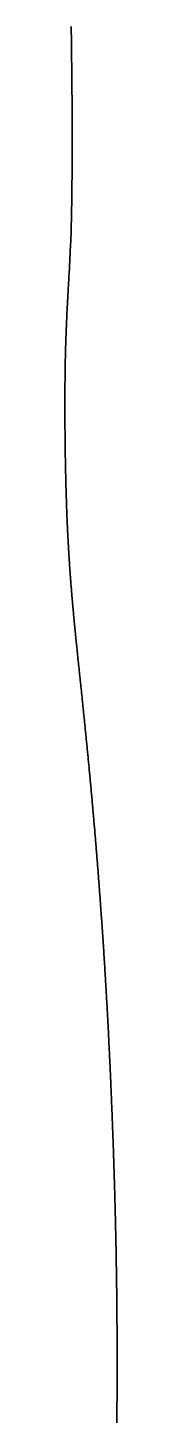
# Model space of a CAD drawing. Header units: inches. Extents: x 130170 to 284068, y 377793 to 804530.
# Drawn here: x 260670.5 to 260672.4, y 746661.5 to 746714.1 of the extents above; entities that cross this region are included whole.
import ezdxf

# ---------------------------------------------------------------- set-up
doc = ezdxf.new("R2010")
doc.units = ezdxf.units.IN
doc.header["$MEASUREMENT"] = 0
doc.layers.add('muni_il', color=7, linetype='Continuous')

msp = doc.modelspace()

# ---------------------------------------------------------------- linework, layer by layer
at = {"layer": 'muni_il'}
for points in [[(260672.426, 746661.494), (260672.427, 746661.579), (260672.428, 746661.664), (260672.428, 746661.749), (260672.429, 746661.834), (260672.43, 746661.919), (260672.43, 746662.003), (260672.431, 746662.087), (260672.432, 746662.17), (260672.432, 746662.254), (260672.433, 746662.337), (260672.433, 746662.42), (260672.434, 746662.503), (260672.434, 746662.585), (260672.434, 746662.668), (260672.435, 746662.75), (260672.435, 746662.831), (260672.435, 746662.913), (260672.436, 746662.994), (260672.436, 746663.075), (260672.436, 746663.156), (260672.436, 746663.236), (260672.436, 746663.316), (260672.436, 746663.396), (260672.437, 746663.476), (260672.437, 746663.556), (260672.437, 746663.635), (260672.437, 746663.714), (260672.437, 746663.792), (260672.437, 746663.871), (260672.437, 746663.949), (260672.437, 746664.027), (260672.436, 746664.104), (260672.436, 746664.182), (260672.436, 746664.259), (260672.436, 746664.336), (260672.436, 746664.413), (260672.436, 746664.489), (260672.435, 746664.565), (260672.435, 746664.641), (260672.435, 746664.717), (260672.435, 746664.792), (260672.434, 746664.867), (260672.434, 746664.942), (260672.433, 746665.017), (260672.433, 746665.091), (260672.433, 746665.165), (260672.432, 746665.239), (260672.432, 746665.313), (260672.431, 746665.386), (260672.431, 746665.459), (260672.43, 746665.532), (260672.429, 746665.605), (260672.429, 746665.677), (260672.428, 746665.749), (260672.428, 746665.821), (260672.427, 746665.893), (260672.426, 746665.964), (260672.425, 746666.035), (260672.425, 746666.106), (260672.424, 746666.177), (260672.423, 746666.248), (260672.422, 746666.318), (260672.422, 746666.388), (260672.421, 746666.458), (260672.42, 746666.527), (260672.419, 746666.596), (260672.418, 746666.666), (260672.417, 746666.734), (260672.416, 746666.803), (260672.415, 746666.871), (260672.415, 746666.94), (260672.413, 746667.008), (260672.412, 746667.075), (260672.412, 746667.143), (260672.411, 746667.21), (260672.41, 746667.277), (260672.408, 746667.344), (260672.407, 746667.411), (260672.406, 746667.477), (260672.405, 746667.543), (260672.404, 746667.609), (260672.403, 746667.675), (260672.402, 746667.741), (260672.401, 746667.806), (260672.399, 746667.871), (260672.398, 746667.936), (260672.397, 746668.001), (260672.396, 746668.066), (260672.395, 746668.13), (260672.393, 746668.194), (260672.392, 746668.258), (260672.391, 746668.322), (260672.389, 746668.386), (260672.388, 746668.449), (260672.387, 746668.512), (260672.386, 746668.576), (260672.384, 746668.638), (260672.383, 746668.701), (260672.381, 746668.764), (260672.38, 746668.826), (260672.379, 746668.888), (260672.377, 746668.951), (260672.376, 746669.012), (260672.374, 746669.074), (260672.373, 746669.136), (260672.371, 746669.197), (260672.37, 746669.258), (260672.369, 746669.319), (260672.367, 746669.38), (260672.366, 746669.441), (260672.364, 746669.502), (260672.362, 746669.562), (260672.361, 746669.623), (260672.359, 746669.683), (260672.358, 746669.743), (260672.356, 746669.803), (260672.355, 746669.863), (260672.353, 746669.922), (260672.351, 746669.982), (260672.35, 746670.041), (260672.348, 746670.1), (260672.347, 746670.16), (260672.345, 746670.219), (260672.343, 746670.277), (260672.342, 746670.336), (260672.34, 746670.395), (260672.338, 746670.454), (260672.336, 746670.512), (260672.335, 746670.57), (260672.333, 746670.628), (260672.331, 746670.687), (260672.329, 746670.745), (260672.328, 746670.803), (260672.326, 746670.86), (260672.324, 746670.918), (260672.323, 746670.976), (260672.321, 746671.033), (260672.319, 746671.091), (260672.317, 746671.148), (260672.315, 746671.205), (260672.313, 746671.263), (260672.312, 746671.32), (260672.31, 746671.377), (260672.308, 746671.434), (260672.306, 746671.491), (260672.304, 746671.547), (260672.302, 746671.604), (260672.3, 746671.661), (260672.298, 746671.718), (260672.297, 746671.774), (260672.295, 746671.831), (260672.293, 746671.887), (260672.291, 746671.944), (260672.289, 746672), (260672.287, 746672.056), (260672.285, 746672.113), (260672.283, 746672.169), (260672.281, 746672.225), (260672.279, 746672.281), (260672.277, 746672.337), (260672.275, 746672.393), (260672.273, 746672.449), (260672.271, 746672.505), (260672.269, 746672.561), (260672.267, 746672.617), (260672.265, 746672.673), (260672.263, 746672.729), (260672.261, 746672.784), (260672.258, 746672.84), (260672.256, 746672.896), (260672.254, 746672.952), (260672.252, 746673.008), (260672.25, 746673.064), (260672.248, 746673.119), (260672.246, 746673.175), (260672.243, 746673.231), (260672.241, 746673.286), (260672.239, 746673.342), (260672.237, 746673.398), (260672.235, 746673.454), (260672.232, 746673.509), (260672.23, 746673.565), (260672.228, 746673.621), (260672.226, 746673.677), (260672.223, 746673.732), (260672.221, 746673.788), (260672.219, 746673.844), (260672.216, 746673.9), (260672.214, 746673.955), (260672.212, 746674.011), (260672.209, 746674.067), (260672.207, 746674.123), (260672.205, 746674.179), (260672.202, 746674.235), (260672.2, 746674.291), (260672.197, 746674.347), (260672.195, 746674.403), (260672.192, 746674.459), (260672.19, 746674.515), (260672.188, 746674.571), (260672.185, 746674.627), (260672.183, 746674.683), (260672.18, 746674.739), (260672.178, 746674.795), (260672.175, 746674.852), (260672.173, 746674.908), (260672.17, 746674.965), (260672.167, 746675.021), (260672.165, 746675.077), (260672.162, 746675.134), (260672.16, 746675.191), (260672.157, 746675.247), (260672.154, 746675.304), (260672.152, 746675.361), (260672.149, 746675.417), (260672.146, 746675.474), (260672.143, 746675.531), (260672.141, 746675.588), (260672.138, 746675.645), (260672.135, 746675.702), (260672.132, 746675.759), (260672.13, 746675.816), (260672.127, 746675.874), (260672.124, 746675.931), (260672.121, 746675.988), (260672.118, 746676.046), (260672.115, 746676.103), (260672.112, 746676.161), (260672.11, 746676.218), (260672.107, 746676.276), (260672.104, 746676.334), (260672.101, 746676.391), (260672.098, 746676.449), (260672.095, 746676.507), (260672.092, 746676.565), (260672.089, 746676.624), (260672.085, 746676.682), (260672.082, 746676.74), (260672.079, 746676.798), (260672.076, 746676.857), (260672.073, 746676.915), (260672.07, 746676.974), (260672.067, 746677.032), (260672.064, 746677.091), (260672.06, 746677.15), (260672.057, 746677.209), (260672.054, 746677.268), (260672.051, 746677.327), (260672.047, 746677.386), (260672.044, 746677.445), (260672.041, 746677.504), (260672.037, 746677.563), (260672.034, 746677.623), (260672.031, 746677.682), (260672.027, 746677.742), (260672.024, 746677.801), (260672.02, 746677.861), (260672.017, 746677.921), (260672.013, 746677.98), (260672.01, 746678.04), (260672.006, 746678.1), (260672.003, 746678.16), (260671.999, 746678.22), (260671.996, 746678.281), (260671.992, 746678.341), (260671.988, 746678.401), (260671.985, 746678.462), (260671.981, 746678.522), (260671.977, 746678.583), (260671.974, 746678.643), (260671.97, 746678.704), (260671.966, 746678.764), (260671.962, 746678.825), (260671.959, 746678.886), (260671.955, 746678.947), (260671.951, 746679.008), (260671.947, 746679.069), (260671.943, 746679.13), (260671.939, 746679.191), (260671.935, 746679.253), (260671.932, 746679.314), (260671.928, 746679.375), (260671.924, 746679.437), (260671.92, 746679.498), (260671.916, 746679.56), (260671.912, 746679.621), (260671.907, 746679.683), (260671.903, 746679.745), (260671.899, 746679.806), (260671.895, 746679.868), (260671.891, 746679.93), (260671.887, 746679.992), (260671.883, 746680.054), (260671.878, 746680.116), (260671.874, 746680.178), (260671.87, 746680.24), (260671.866, 746680.302), (260671.861, 746680.364), (260671.857, 746680.426), (260671.853, 746680.488), (260671.849, 746680.551), (260671.844, 746680.613), (260671.84, 746680.675), (260671.835, 746680.737), (260671.831, 746680.8), (260671.826, 746680.862), (260671.822, 746680.924), (260671.818, 746680.987), (260671.813, 746681.049), (260671.809, 746681.112), (260671.804, 746681.174), (260671.799, 746681.237), (260671.795, 746681.299), (260671.79, 746681.362), (260671.786, 746681.424), (260671.781, 746681.487), (260671.776, 746681.549), (260671.772, 746681.612), (260671.767, 746681.674), (260671.762, 746681.737), (260671.758, 746681.799), (260671.753, 746681.862), (260671.748, 746681.924), (260671.743, 746681.987), (260671.739, 746682.049), (260671.734, 746682.111), (260671.729, 746682.174), (260671.724, 746682.236), (260671.719, 746682.299), (260671.714, 746682.361), (260671.71, 746682.423), (260671.705, 746682.486), (260671.7, 746682.548), (260671.695, 746682.61), (260671.69, 746682.672), (260671.685, 746682.734), (260671.68, 746682.797), (260671.675, 746682.859), (260671.67, 746682.921), (260671.665, 746682.983), (260671.66, 746683.045), (260671.655, 746683.107), (260671.65, 746683.169), (260671.645, 746683.23), (260671.64, 746683.292), (260671.635, 746683.354), (260671.63, 746683.415), (260671.625, 746683.477), (260671.619, 746683.538), (260671.614, 746683.6), (260671.609, 746683.661), (260671.604, 746683.723), (260671.599, 746683.784), (260671.594, 746683.845), (260671.588, 746683.906), (260671.583, 746683.967), (260671.578, 746684.028), (260671.573, 746684.089), (260671.568, 746684.15), (260671.563, 746684.21), (260671.557, 746684.271), (260671.552, 746684.331), (260671.547, 746684.392), (260671.542, 746684.452), (260671.536, 746684.512), (260671.531, 746684.572), (260671.526, 746684.632), (260671.52, 746684.692), (260671.515, 746684.752), (260671.51, 746684.812), (260671.504, 746684.871), (260671.499, 746684.931), (260671.494, 746684.99), (260671.489, 746685.049), (260671.483, 746685.109), (260671.478, 746685.168), (260671.473, 746685.227), (260671.467, 746685.285), (260671.462, 746685.344), (260671.457, 746685.402), (260671.451, 746685.461), (260671.446, 746685.519), (260671.44, 746685.577), (260671.435, 746685.635), (260671.43, 746685.693), (260671.424, 746685.751), (260671.419, 746685.809), (260671.414, 746685.866), (260671.408, 746685.924), (260671.403, 746685.981), (260671.398, 746686.038), (260671.392, 746686.095), (260671.387, 746686.152), (260671.382, 746686.208), (260671.376, 746686.265), (260671.371, 746686.321), (260671.365, 746686.378), (260671.36, 746686.434), (260671.355, 746686.49), (260671.349, 746686.545), (260671.344, 746686.601), (260671.339, 746686.657), (260671.333, 746686.712), (260671.328, 746686.767), (260671.323, 746686.822), (260671.317, 746686.877), (260671.312, 746686.932), (260671.306, 746686.987), (260671.301, 746687.041), (260671.296, 746687.095), (260671.291, 746687.15), (260671.285, 746687.204), (260671.28, 746687.257), (260671.275, 746687.311), (260671.269, 746687.364), (260671.264, 746687.418), (260671.259, 746687.471), (260671.253, 746687.524), (260671.248, 746687.577), (260671.243, 746687.63), (260671.238, 746687.682), (260671.232, 746687.735), (260671.227, 746687.787), (260671.222, 746687.839), (260671.217, 746687.891), (260671.211, 746687.943), (260671.206, 746687.994), (260671.201, 746688.046), (260671.196, 746688.097), (260671.19, 746688.148), (260671.185, 746688.199), (260671.18, 746688.25), (260671.175, 746688.301), (260671.17, 746688.351), (260671.165, 746688.402), (260671.159, 746688.452), (260671.154, 746688.502), (260671.149, 746688.552), (260671.144, 746688.602), (260671.139, 746688.651), (260671.134, 746688.701), (260671.129, 746688.75), (260671.124, 746688.799), (260671.119, 746688.848), (260671.114, 746688.897), (260671.109, 746688.946), (260671.104, 746688.994), (260671.099, 746689.043), (260671.094, 746689.091), (260671.089, 746689.139), (260671.083, 746689.187), (260671.079, 746689.235), (260671.074, 746689.282), (260671.069, 746689.33), (260671.064, 746689.377), (260671.059, 746689.425), (260671.054, 746689.472), (260671.049, 746689.519), (260671.044, 746689.565), (260671.039, 746689.612), (260671.034, 746689.659), (260671.03, 746689.705), (260671.025, 746689.751), (260671.02, 746689.797), (260671.015, 746689.843), (260671.01, 746689.889), (260671.006, 746689.935), (260671.001, 746689.981), (260670.996, 746690.026), (260670.992, 746690.072), (260670.987, 746690.117), (260670.982, 746690.162), (260670.977, 746690.207), (260670.973, 746690.252), (260670.968, 746690.297), (260670.964, 746690.342), (260670.959, 746690.387), (260670.954, 746690.431), (260670.95, 746690.475), (260670.945, 746690.52), (260670.941, 746690.564), (260670.936, 746690.608), (260670.932, 746690.652), (260670.927, 746690.696), (260670.923, 746690.74), (260670.918, 746690.783), (260670.914, 746690.827), (260670.91, 746690.87), (260670.905, 746690.914), (260670.901, 746690.957), (260670.896, 746691), (260670.892, 746691.044), (260670.888, 746691.087), (260670.884, 746691.13), (260670.879, 746691.173), (260670.875, 746691.216), (260670.871, 746691.258), (260670.866, 746691.301), (260670.862, 746691.344), (260670.858, 746691.386), (260670.854, 746691.429), (260670.85, 746691.471), (260670.846, 746691.514), (260670.842, 746691.556), (260670.837, 746691.599), (260670.833, 746691.641), (260670.829, 746691.683), (260670.825, 746691.725), (260670.821, 746691.767), (260670.817, 746691.809), (260670.813, 746691.852), (260670.809, 746691.893), (260670.805, 746691.935), (260670.802, 746691.977), (260670.798, 746692.019), (260670.794, 746692.061), (260670.79, 746692.103), (260670.786, 746692.145), (260670.782, 746692.187), (260670.779, 746692.229), (260670.775, 746692.27), (260670.771, 746692.312), (260670.767, 746692.354), (260670.764, 746692.396), (260670.76, 746692.437), (260670.756, 746692.479), (260670.753, 746692.521), (260670.749, 746692.563), (260670.746, 746692.604), (260670.742, 746692.646), (260670.739, 746692.688), (260670.735, 746692.73), (260670.731, 746692.772), (260670.728, 746692.814), (260670.725, 746692.855), (260670.721, 746692.897), (260670.718, 746692.939), (260670.714, 746692.981), (260670.711, 746693.023), (260670.708, 746693.065), (260670.704, 746693.107), (260670.701, 746693.149), (260670.698, 746693.191), (260670.695, 746693.234), (260670.691, 746693.276), (260670.688, 746693.318), (260670.685, 746693.36), (260670.682, 746693.403), (260670.679, 746693.445), (260670.676, 746693.488), (260670.673, 746693.53), (260670.669, 746693.573), (260670.667, 746693.615), (260670.664, 746693.658), (260670.661, 746693.701), (260670.657, 746693.744), (260670.655, 746693.787), (260670.652, 746693.83), (260670.649, 746693.873), (260670.646, 746693.916), (260670.643, 746693.959), (260670.64, 746694.003), (260670.638, 746694.046), (260670.635, 746694.09), (260670.632, 746694.133), (260670.629, 746694.177), (260670.627, 746694.221), (260670.624, 746694.265), (260670.621, 746694.309), (260670.619, 746694.353), (260670.616, 746694.397), (260670.613, 746694.442), (260670.611, 746694.486), (260670.608, 746694.531), (260670.606, 746694.575), (260670.603, 746694.62), (260670.601, 746694.665), (260670.599, 746694.71), (260670.596, 746694.755), (260670.594, 746694.8), (260670.591, 746694.846), (260670.589, 746694.891), (260670.587, 746694.937), (260670.584, 746694.983), (260670.582, 746695.029), (260670.58, 746695.075), (260670.578, 746695.121), (260670.575, 746695.167), (260670.573, 746695.213), (260670.571, 746695.26), (260670.569, 746695.307), (260670.567, 746695.353), (260670.565, 746695.4), (260670.563, 746695.447), (260670.561, 746695.494), (260670.559, 746695.542), (260670.557, 746695.589), (260670.555, 746695.637), (260670.553, 746695.684), (260670.551, 746695.732), (260670.549, 746695.78), (260670.547, 746695.829), (260670.546, 746695.877), (260670.544, 746695.925), (260670.542, 746695.974), (260670.54, 746696.022), (260670.539, 746696.071), (260670.537, 746696.12), (260670.535, 746696.169), (260670.533, 746696.218), (260670.532, 746696.268), (260670.53, 746696.317), (260670.529, 746696.366), (260670.527, 746696.416), (260670.526, 746696.466), (260670.524, 746696.516), (260670.523, 746696.566), (260670.521, 746696.616), (260670.52, 746696.666), (260670.518, 746696.717), (260670.517, 746696.767), (260670.516, 746696.818), (260670.514, 746696.868), (260670.513, 746696.919), (260670.511, 746696.97), (260670.51, 746697.021), (260670.509, 746697.072), (260670.508, 746697.124), (260670.507, 746697.175), (260670.505, 746697.226), (260670.504, 746697.278), (260670.503, 746697.329), (260670.502, 746697.381), (260670.501, 746697.432), (260670.5, 746697.484), (260670.499, 746697.536), (260670.498, 746697.588), (260670.497, 746697.64), (260670.496, 746697.692), (260670.495, 746697.744), (260670.494, 746697.796), (260670.493, 746697.848), (260670.492, 746697.9), (260670.491, 746697.952), (260670.49, 746698.005), (260670.49, 746698.057), (260670.489, 746698.109), (260670.488, 746698.161), (260670.487, 746698.214), (260670.487, 746698.266), (260670.486, 746698.318), (260670.485, 746698.37), (260670.485, 746698.423), (260670.484, 746698.475), (260670.483, 746698.527), (260670.483, 746698.579), (260670.482, 746698.631), (260670.482, 746698.683), (260670.481, 746698.735), (260670.481, 746698.787), (260670.48, 746698.839), (260670.48, 746698.891), (260670.479, 746698.943), (260670.479, 746698.995), (260670.479, 746699.046), (260670.478, 746699.098), (260670.478, 746699.149), (260670.478, 746699.201), (260670.477, 746699.252), (260670.477, 746699.303), (260670.477, 746699.354), (260670.476, 746699.405), (260670.476, 746699.456), (260670.476, 746699.506), (260670.476, 746699.557), (260670.476, 746699.607), (260670.476, 746699.658), (260670.476, 746699.708), (260670.476, 746699.758), (260670.476, 746699.807), (260670.476, 746699.857), (260670.476, 746699.906), (260670.476, 746699.956), (260670.476, 746700.005), (260670.476, 746700.054), (260670.476, 746700.102), (260670.476, 746700.151), (260670.476, 746700.199), (260670.476, 746700.247), (260670.476, 746700.295), (260670.477, 746700.343), (260670.477, 746700.391), (260670.477, 746700.438), (260670.477, 746700.485), (260670.478, 746700.532), (260670.478, 746700.579), (260670.478, 746700.625), (260670.479, 746700.671), (260670.479, 746700.718), (260670.48, 746700.763), (260670.48, 746700.809), (260670.48, 746700.854), (260670.481, 746700.9), (260670.481, 746700.944), (260670.482, 746700.989), (260670.482, 746701.034), (260670.483, 746701.078), (260670.484, 746701.122), (260670.484, 746701.166), (260670.485, 746701.21), (260670.486, 746701.253), (260670.486, 746701.297), (260670.487, 746701.34), (260670.488, 746701.383), (260670.489, 746701.425), (260670.489, 746701.468), (260670.49, 746701.51), (260670.491, 746701.552), (260670.492, 746701.594), (260670.493, 746701.636), (260670.494, 746701.678), (260670.495, 746701.719), (260670.496, 746701.761), (260670.497, 746701.802), (260670.498, 746701.843), (260670.499, 746701.884), (260670.5, 746701.925), (260670.501, 746701.966), (260670.502, 746702.006), (260670.503, 746702.047), (260670.504, 746702.087), (260670.506, 746702.128), (260670.507, 746702.168), (260670.508, 746702.209), (260670.509, 746702.249), (260670.511, 746702.289), (260670.512, 746702.33), (260670.513, 746702.37), (260670.515, 746702.41), (260670.516, 746702.451), (260670.518, 746702.491), (260670.519, 746702.531), (260670.521, 746702.572), (260670.522, 746702.612), (260670.524, 746702.653), (260670.525, 746702.694), (260670.527, 746702.735), (260670.529, 746702.775), (260670.53, 746702.817), (260670.532, 746702.858), (260670.534, 746702.899), (260670.536, 746702.941), (260670.538, 746702.982), (260670.539, 746703.024), (260670.541, 746703.066), (260670.543, 746703.109), (260670.545, 746703.151), (260670.547, 746703.194), (260670.549, 746703.237), (260670.551, 746703.28), (260670.553, 746703.323), (260670.555, 746703.367), (260670.557, 746703.411), (260670.56, 746703.455), (260670.562, 746703.5), (260670.564, 746703.544), (260670.566, 746703.589), (260670.569, 746703.635), (260670.571, 746703.68), (260670.573, 746703.726), (260670.576, 746703.772), (260670.578, 746703.818), (260670.581, 746703.865), (260670.583, 746703.912), (260670.586, 746703.959), (260670.588, 746704.006), (260670.591, 746704.054), (260670.593, 746704.101), (260670.596, 746704.149), (260670.599, 746704.197), (260670.601, 746704.246), (260670.604, 746704.294), (260670.607, 746704.343), (260670.61, 746704.391), (260670.612, 746704.44), (260670.615, 746704.489), (260670.618, 746704.537), (260670.621, 746704.586), (260670.624, 746704.635), (260670.627, 746704.684), (260670.63, 746704.732), (260670.633, 746704.781), (260670.692, 746705.917), (260670.697, 746706.02), (260670.699, 746706.08), (260670.701, 746706.145), (260670.704, 746706.214), (260670.706, 746706.287), (260670.708, 746706.365), (260670.711, 746706.446), (260670.713, 746706.531), (260670.715, 746706.619), (260670.717, 746706.71), (260670.719, 746706.804), (260670.721, 746706.9), (260670.723, 746706.998), (260670.725, 746707.099), (260670.727, 746707.201), (260670.729, 746707.306), (260670.731, 746707.411), (260670.732, 746707.518), (260670.734, 746707.627), (260670.736, 746707.736), (260670.737, 746707.846), (260670.738, 746707.958), (260670.74, 746708.069), (260670.741, 746708.182), (260670.742, 746708.294), (260670.743, 746708.407), (260670.744, 746708.521), (260670.745, 746708.634), (260670.746, 746708.747), (260670.746, 746708.861), (260670.747, 746708.974), (260670.748, 746709.087), (260670.748, 746709.199), (260670.748, 746709.312), (260670.749, 746709.424), (260670.749, 746709.535), (260670.749, 746709.646), (260670.749, 746709.756), (260670.749, 746709.866), (260670.749, 746709.975), (260670.749, 746710.083), (260670.749, 746710.19), (260670.749, 746710.297), (260670.749, 746710.403), (260670.748, 746710.508), (260670.748, 746710.612), (260670.748, 746710.715), (260670.747, 746710.817), (260670.747, 746710.919), (260670.746, 746711.019), (260670.746, 746711.119), (260670.745, 746711.217), (260670.745, 746711.315), (260670.744, 746711.411), (260670.743, 746711.507), (260670.742, 746711.601), (260670.742, 746711.695), (260670.741, 746711.787), (260670.74, 746711.879), (260670.739, 746711.969), (260670.739, 746712.058), (260670.738, 746712.147), (260670.737, 746712.234), (260670.736, 746712.321), (260670.735, 746712.407), (260670.734, 746712.491), (260670.733, 746712.575), (260670.732, 746712.657), (260670.731, 746712.739), (260670.73, 746712.82), (260670.73, 746712.9), (260670.729, 746712.979), (260670.728, 746713.057), (260670.727, 746713.134), (260670.726, 746713.21), (260670.725, 746713.286), (260670.724, 746713.361), (260670.723, 746713.434), (260670.722, 746713.508), (260670.721, 746713.58), (260670.72, 746713.652), (260670.719, 746713.722), (260670.718, 746713.793), (260670.717, 746713.862), (260670.716, 746713.931), (260670.715, 746713.999), (260670.714, 746714.066), (260670.714, 746714.133)], [(260670.714, 746714.133), (260670.714, 746714.066), (260670.715, 746713.999), (260670.716, 746713.931), (260670.717, 746713.862), (260670.718, 746713.793), (260670.719, 746713.722), (260670.72, 746713.652), (260670.721, 746713.58), (260670.722, 746713.508), (260670.723, 746713.434), (260670.724, 746713.361), (260670.725, 746713.286), (260670.726, 746713.21), (260670.727, 746713.134), (260670.728, 746713.057), (260670.729, 746712.979), (260670.73, 746712.9), (260670.73, 746712.82), (260670.731, 746712.739), (260670.732, 746712.657), (260670.733, 746712.575), (260670.734, 746712.491), (260670.735, 746712.407), (260670.736, 746712.321), (260670.737, 746712.234), (260670.738, 746712.147), (260670.739, 746712.058), (260670.739, 746711.969), (260670.74, 746711.879), (260670.741, 746711.787), (260670.742, 746711.695), (260670.742, 746711.601), (260670.743, 746711.507), (260670.744, 746711.411), (260670.745, 746711.315), (260670.745, 746711.217), (260670.746, 746711.119), (260670.746, 746711.019), (260670.747, 746710.919), (260670.747, 746710.817), (260670.748, 746710.715), (260670.748, 746710.612), (260670.748, 746710.508), (260670.749, 746710.403), (260670.749, 746710.297), (260670.749, 746710.19), (260670.749, 746710.083), (260670.749, 746709.975), (260670.749, 746709.866), (260670.749, 746709.756), (260670.749, 746709.646), (260670.749, 746709.535), (260670.749, 746709.424), (260670.748, 746709.312), (260670.748, 746709.199), (260670.748, 746709.087), (260670.747, 746708.974), (260670.746, 746708.861), (260670.746, 746708.747), (260670.745, 746708.634), (260670.744, 746708.521), (260670.743, 746708.407), (260670.742, 746708.294), (260670.741, 746708.182), (260670.74, 746708.069), (260670.738, 746707.958), (260670.737, 746707.846), (260670.736, 746707.736), (260670.734, 746707.627), (260670.732, 746707.518), (260670.731, 746707.411), (260670.729, 746707.306), (260670.727, 746707.201), (260670.725, 746707.099), (260670.723, 746706.998), (260670.721, 746706.9), (260670.719, 746706.804), (260670.717, 746706.71), (260670.715, 746706.619), (260670.713, 746706.531), (260670.711, 746706.446), (260670.708, 746706.365), (260670.706, 746706.287), (260670.704, 746706.214), (260670.701, 746706.145), (260670.699, 746706.08), (260670.697, 746706.02), (260670.692, 746705.917), (260670.633, 746704.781), (260670.63, 746704.732), (260670.627, 746704.684), (260670.624, 746704.635), (260670.621, 746704.586), (260670.618, 746704.537), (260670.615, 746704.489), (260670.612, 746704.44), (260670.61, 746704.391), (260670.607, 746704.343), (260670.604, 746704.294), (260670.601, 746704.246), (260670.599, 746704.197), (260670.596, 746704.149), (260670.593, 746704.101), (260670.591, 746704.054), (260670.588, 746704.006), (260670.586, 746703.959), (260670.583, 746703.912), (260670.581, 746703.865), (260670.578, 746703.818), (260670.576, 746703.772), (260670.573, 746703.726), (260670.571, 746703.68), (260670.569, 746703.635), (260670.566, 746703.589), (260670.564, 746703.544), (260670.562, 746703.5), (260670.56, 746703.455), (260670.557, 746703.411), (260670.555, 746703.367), (260670.553, 746703.323), (260670.551, 746703.28), (260670.549, 746703.237), (260670.547, 746703.194), (260670.545, 746703.151), (260670.543, 746703.109), (260670.541, 746703.066), (260670.539, 746703.024), (260670.538, 746702.982), (260670.536, 746702.941), (260670.534, 746702.899), (260670.532, 746702.858), (260670.53, 746702.817), (260670.529, 746702.775), (260670.527, 746702.735), (260670.525, 746702.694), (260670.524, 746702.653), (260670.522, 746702.612), (260670.521, 746702.572), (260670.519, 746702.531), (260670.518, 746702.491), (260670.516, 746702.451), (260670.515, 746702.41), (260670.513, 746702.37), (260670.512, 746702.33), (260670.511, 746702.289), (260670.509, 746702.249), (260670.508, 746702.209), (260670.507, 746702.168), (260670.506, 746702.128), (260670.504, 746702.087), (260670.503, 746702.047), (260670.502, 746702.006), (260670.501, 746701.966), (260670.5, 746701.925), (260670.499, 746701.884), (260670.498, 746701.843), (260670.497, 746701.802), (260670.496, 746701.761), (260670.495, 746701.719), (260670.494, 746701.678), (260670.493, 746701.636), (260670.492, 746701.594), (260670.491, 746701.552), (260670.49, 746701.51), (260670.489, 746701.468), (260670.489, 746701.425), (260670.488, 746701.383), (260670.487, 746701.34), (260670.486, 746701.297), (260670.486, 746701.253), (260670.485, 746701.21), (260670.484, 746701.166), (260670.484, 746701.122), (260670.483, 746701.078), (260670.482, 746701.034), (260670.482, 746700.989), (260670.481, 746700.944), (260670.481, 746700.9), (260670.48, 746700.854), (260670.48, 746700.809), (260670.48, 746700.763), (260670.479, 746700.718), (260670.479, 746700.671), (260670.478, 746700.625), (260670.478, 746700.579), (260670.478, 746700.532), (260670.477, 746700.485), (260670.477, 746700.438), (260670.477, 746700.391), (260670.477, 746700.343), (260670.476, 746700.295), (260670.476, 746700.247), (260670.476, 746700.199), (260670.476, 746700.151), (260670.476, 746700.102), (260670.476, 746700.054), (260670.476, 746700.005), (260670.476, 746699.956), (260670.476, 746699.906), (260670.476, 746699.857), (260670.476, 746699.807), (260670.476, 746699.758), (260670.476, 746699.708), (260670.476, 746699.658), (260670.476, 746699.607), (260670.476, 746699.557), (260670.476, 746699.506), (260670.476, 746699.456), (260670.476, 746699.405), (260670.477, 746699.354), (260670.477, 746699.303), (260670.477, 746699.252), (260670.478, 746699.201), (260670.478, 746699.149), (260670.478, 746699.098), (260670.479, 746699.046), (260670.479, 746698.995), (260670.479, 746698.943), (260670.48, 746698.891), (260670.48, 746698.839), (260670.481, 746698.787), (260670.481, 746698.735), (260670.482, 746698.683), (260670.482, 746698.631), (260670.483, 746698.579), (260670.483, 746698.527), (260670.484, 746698.475), (260670.485, 746698.423), (260670.485, 746698.37), (260670.486, 746698.318), (260670.487, 746698.266), (260670.487, 746698.214), (260670.488, 746698.161), (260670.489, 746698.109), (260670.49, 746698.057), (260670.49, 746698.005), (260670.491, 746697.952), (260670.492, 746697.9), (260670.493, 746697.848), (260670.494, 746697.796), (260670.495, 746697.744), (260670.496, 746697.692), (260670.497, 746697.64), (260670.498, 746697.588), (260670.499, 746697.536), (260670.5, 746697.484), (260670.501, 746697.432), (260670.502, 746697.381), (260670.503, 746697.329), (260670.504, 746697.278), (260670.505, 746697.226), (260670.507, 746697.175), (260670.508, 746697.124), (260670.509, 746697.072), (260670.51, 746697.021), (260670.511, 746696.97), (260670.513, 746696.919), (260670.514, 746696.868), (260670.516, 746696.818), (260670.517, 746696.767), (260670.518, 746696.717), (260670.52, 746696.666), (260670.521, 746696.616), (260670.523, 746696.566), (260670.524, 746696.516), (260670.526, 746696.466), (260670.527, 746696.416), (260670.529, 746696.366), (260670.53, 746696.317), (260670.532, 746696.268), (260670.533, 746696.218), (260670.535, 746696.169), (260670.537, 746696.12), (260670.539, 746696.071), (260670.54, 746696.022), (260670.542, 746695.974), (260670.544, 746695.925), (260670.546, 746695.877), (260670.547, 746695.829), (260670.549, 746695.78), (260670.551, 746695.732), (260670.553, 746695.684), (260670.555, 746695.637), (260670.557, 746695.589), (260670.559, 746695.542), (260670.561, 746695.494), (260670.563, 746695.447), (260670.565, 746695.4), (260670.567, 746695.353), (260670.569, 746695.307), (260670.571, 746695.26), (260670.573, 746695.213), (260670.575, 746695.167), (260670.578, 746695.121), (260670.58, 746695.075), (260670.582, 746695.029), (260670.584, 746694.983), (260670.587, 746694.937), (260670.589, 746694.891), (260670.591, 746694.846), (260670.594, 746694.8), (260670.596, 746694.755), (260670.599, 746694.71), (260670.601, 746694.665), (260670.603, 746694.62), (260670.606, 746694.575), (260670.608, 746694.531), (260670.611, 746694.486), (260670.613, 746694.442), (260670.616, 746694.397), (260670.619, 746694.353), (260670.621, 746694.309), (260670.624, 746694.265), (260670.627, 746694.221), (260670.629, 746694.177), (260670.632, 746694.133), (260670.635, 746694.09), (260670.638, 746694.046), (260670.64, 746694.003), (260670.643, 746693.959), (260670.646, 746693.916), (260670.649, 746693.873), (260670.652, 746693.83), (260670.655, 746693.787), (260670.657, 746693.744), (260670.661, 746693.701), (260670.664, 746693.658), (260670.667, 746693.615), (260670.669, 746693.573), (260670.673, 746693.53), (260670.676, 746693.488), (260670.679, 746693.445), (260670.682, 746693.403), (260670.685, 746693.36), (260670.688, 746693.318), (260670.691, 746693.276), (260670.695, 746693.234), (260670.698, 746693.191), (260670.701, 746693.149), (260670.704, 746693.107), (260670.708, 746693.065), (260670.711, 746693.023), (260670.714, 746692.981), (260670.718, 746692.939), (260670.721, 746692.897), (260670.725, 746692.855), (260670.728, 746692.814), (260670.731, 746692.772), (260670.735, 746692.73), (260670.739, 746692.688), (260670.742, 746692.646), (260670.746, 746692.604), (260670.749, 746692.563), (260670.753, 746692.521), (260670.756, 746692.479), (260670.76, 746692.437), (260670.764, 746692.396), (260670.767, 746692.354), (260670.771, 746692.312), (260670.775, 746692.27), (260670.779, 746692.229), (260670.782, 746692.187), (260670.786, 746692.145), (260670.79, 746692.103), (260670.794, 746692.061), (260670.798, 746692.019), (260670.802, 746691.977), (260670.805, 746691.935), (260670.809, 746691.893), (260670.813, 746691.852), (260670.817, 746691.809), (260670.821, 746691.767), (260670.825, 746691.725), (260670.829, 746691.683), (260670.833, 746691.641), (260670.837, 746691.599), (260670.842, 746691.556), (260670.846, 746691.514), (260670.85, 746691.471), (260670.854, 746691.429), (260670.858, 746691.386), (260670.862, 746691.344), (260670.866, 746691.301), (260670.871, 746691.258), (260670.875, 746691.216), (260670.879, 746691.173), (260670.884, 746691.13), (260670.888, 746691.087), (260670.892, 746691.044), (260670.896, 746691), (260670.901, 746690.957), (260670.905, 746690.914), (260670.91, 746690.87), (260670.914, 746690.827), (260670.918, 746690.783), (260670.923, 746690.74), (260670.927, 746690.696), (260670.932, 746690.652), (260670.936, 746690.608), (260670.941, 746690.564), (260670.945, 746690.52), (260670.95, 746690.475), (260670.954, 746690.431), (260670.959, 746690.387), (260670.964, 746690.342), (260670.968, 746690.297), (260670.973, 746690.252), (260670.977, 746690.207), (260670.982, 746690.162), (260670.987, 746690.117), (260670.992, 746690.072), (260670.996, 746690.026), (260671.001, 746689.981), (260671.006, 746689.935), (260671.01, 746689.889), (260671.015, 746689.843), (260671.02, 746689.797), (260671.025, 746689.751), (260671.03, 746689.705), (260671.034, 746689.659), (260671.039, 746689.612), (260671.044, 746689.565), (260671.049, 746689.519), (260671.054, 746689.472), (260671.059, 746689.425), (260671.064, 746689.377), (260671.069, 746689.33), (260671.074, 746689.282), (260671.079, 746689.235), (260671.083, 746689.187), (260671.089, 746689.139), (260671.094, 746689.091), (260671.099, 746689.043), (260671.104, 746688.994), (260671.109, 746688.946), (260671.114, 746688.897), (260671.119, 746688.848), (260671.124, 746688.799), (260671.129, 746688.75), (260671.134, 746688.701), (260671.139, 746688.651), (260671.144, 746688.602), (260671.149, 746688.552), (260671.154, 746688.502), (260671.159, 746688.452), (260671.165, 746688.402), (260671.17, 746688.351), (260671.175, 746688.301), (260671.18, 746688.25), (260671.185, 746688.199), (260671.19, 746688.148), (260671.196, 746688.097), (260671.201, 746688.046), (260671.206, 746687.994), (260671.211, 746687.943), (260671.217, 746687.891), (260671.222, 746687.839), (260671.227, 746687.787), (260671.232, 746687.735), (260671.238, 746687.682), (260671.243, 746687.63), (260671.248, 746687.577), (260671.253, 746687.524), (260671.259, 746687.471), (260671.264, 746687.418), (260671.269, 746687.364), (260671.275, 746687.311), (260671.28, 746687.257), (260671.285, 746687.204), (260671.291, 746687.15), (260671.296, 746687.095), (260671.301, 746687.041), (260671.306, 746686.987), (260671.312, 746686.932), (260671.317, 746686.877), (260671.323, 746686.822), (260671.328, 746686.767), (260671.333, 746686.712), (260671.339, 746686.657), (260671.344, 746686.601), (260671.349, 746686.545), (260671.355, 746686.49), (260671.36, 746686.434), (260671.365, 746686.378), (260671.371, 746686.321), (260671.376, 746686.265), (260671.382, 746686.208), (260671.387, 746686.152), (260671.392, 746686.095), (260671.398, 746686.038), (260671.403, 746685.981), (260671.408, 746685.924), (260671.414, 746685.866), (260671.419, 746685.809), (260671.424, 746685.751), (260671.43, 746685.693), (260671.435, 746685.635), (260671.44, 746685.577), (260671.446, 746685.519), (260671.451, 746685.461), (260671.457, 746685.402), (260671.462, 746685.344), (260671.467, 746685.285), (260671.473, 746685.227), (260671.478, 746685.168), (260671.483, 746685.109), (260671.489, 746685.049), (260671.494, 746684.99), (260671.499, 746684.931), (260671.504, 746684.871), (260671.51, 746684.812), (260671.515, 746684.752), (260671.52, 746684.692), (260671.526, 746684.632), (260671.531, 746684.572), (260671.536, 746684.512), (260671.542, 746684.452), (260671.547, 746684.392), (260671.552, 746684.331), (260671.557, 746684.271), (260671.563, 746684.21), (260671.568, 746684.15), (260671.573, 746684.089), (260671.578, 746684.028), (260671.583, 746683.967), (260671.588, 746683.906), (260671.594, 746683.845), (260671.599, 746683.784), (260671.604, 746683.723), (260671.609, 746683.661), (260671.614, 746683.6), (260671.619, 746683.538), (260671.625, 746683.477), (260671.63, 746683.415), (260671.635, 746683.354), (260671.64, 746683.292), (260671.645, 746683.23), (260671.65, 746683.169), (260671.655, 746683.107), (260671.66, 746683.045), (260671.665, 746682.983), (260671.67, 746682.921), (260671.675, 746682.859), (260671.68, 746682.797), (260671.685, 746682.734), (260671.69, 746682.672), (260671.695, 746682.61), (260671.7, 746682.548), (260671.705, 746682.486), (260671.71, 746682.423), (260671.714, 746682.361), (260671.719, 746682.299), (260671.724, 746682.236), (260671.729, 746682.174), (260671.734, 746682.111), (260671.739, 746682.049), (260671.743, 746681.987), (260671.748, 746681.924), (260671.753, 746681.862), (260671.758, 746681.799), (260671.762, 746681.737), (260671.767, 746681.674), (260671.772, 746681.612), (260671.776, 746681.549), (260671.781, 746681.487), (260671.786, 746681.424), (260671.79, 746681.362), (260671.795, 746681.299), (260671.799, 746681.237), (260671.804, 746681.174), (260671.809, 746681.112), (260671.813, 746681.049), (260671.818, 746680.987), (260671.822, 746680.924), (260671.826, 746680.862), (260671.831, 746680.8), (260671.835, 746680.737), (260671.84, 746680.675), (260671.844, 746680.613), (260671.849, 746680.551), (260671.853, 746680.488), (260671.857, 746680.426), (260671.861, 746680.364), (260671.866, 746680.302), (260671.87, 746680.24), (260671.874, 746680.178), (260671.878, 746680.116), (260671.883, 746680.054), (260671.887, 746679.992), (260671.891, 746679.93), (260671.895, 746679.868), (260671.899, 746679.806), (260671.903, 746679.745), (260671.907, 746679.683), (260671.912, 746679.621), (260671.916, 746679.56), (260671.92, 746679.498), (260671.924, 746679.437), (260671.928, 746679.375), (260671.932, 746679.314), (260671.935, 746679.253), (260671.939, 746679.191), (260671.943, 746679.13), (260671.947, 746679.069), (260671.951, 746679.008), (260671.955, 746678.947), (260671.959, 746678.886), (260671.962, 746678.825), (260671.966, 746678.764), (260671.97, 746678.704), (260671.974, 746678.643), (260671.977, 746678.583), (260671.981, 746678.522), (260671.985, 746678.462), (260671.988, 746678.401), (260671.992, 746678.341), (260671.996, 746678.281), (260671.999, 746678.22), (260672.003, 746678.16), (260672.006, 746678.1), (260672.01, 746678.04), (260672.013, 746677.98), (260672.017, 746677.921), (260672.02, 746677.861), (260672.024, 746677.801), (260672.027, 746677.742), (260672.031, 746677.682), (260672.034, 746677.623), (260672.037, 746677.563), (260672.041, 746677.504), (260672.044, 746677.445), (260672.047, 746677.386), (260672.051, 746677.327), (260672.054, 746677.268), (260672.057, 746677.209), (260672.06, 746677.15), (260672.064, 746677.091), (260672.067, 746677.032), (260672.07, 746676.974), (260672.073, 746676.915), (260672.076, 746676.857), (260672.079, 746676.798), (260672.082, 746676.74), (260672.085, 746676.682), (260672.089, 746676.624), (260672.092, 746676.565), (260672.095, 746676.507), (260672.098, 746676.449), (260672.101, 746676.391), (260672.104, 746676.334), (260672.107, 746676.276), (260672.11, 746676.218), (260672.112, 746676.161), (260672.115, 746676.103), (260672.118, 746676.046), (260672.121, 746675.988), (260672.124, 746675.931), (260672.127, 746675.874), (260672.13, 746675.816), (260672.132, 746675.759), (260672.135, 746675.702), (260672.138, 746675.645), (260672.141, 746675.588), (260672.143, 746675.531), (260672.146, 746675.474), (260672.149, 746675.417), (260672.152, 746675.361), (260672.154, 746675.304), (260672.157, 746675.247), (260672.16, 746675.191), (260672.162, 746675.134), (260672.165, 746675.077), (260672.167, 746675.021), (260672.17, 746674.965), (260672.173, 746674.908), (260672.175, 746674.852), (260672.178, 746674.795), (260672.18, 746674.739), (260672.183, 746674.683), (260672.185, 746674.627), (260672.188, 746674.571), (260672.19, 746674.515), (260672.192, 746674.459), (260672.195, 746674.403), (260672.197, 746674.347), (260672.2, 746674.291), (260672.202, 746674.235), (260672.205, 746674.179), (260672.207, 746674.123), (260672.209, 746674.067), (260672.212, 746674.011), (260672.214, 746673.955), (260672.216, 746673.9), (260672.219, 746673.844), (260672.221, 746673.788), (260672.223, 746673.732), (260672.226, 746673.677), (260672.228, 746673.621), (260672.23, 746673.565), (260672.232, 746673.509), (260672.235, 746673.454), (260672.237, 746673.398), (260672.239, 746673.342), (260672.241, 746673.286), (260672.243, 746673.231), (260672.246, 746673.175), (260672.248, 746673.119), (260672.25, 746673.064), (260672.252, 746673.008), (260672.254, 746672.952), (260672.256, 746672.896), (260672.258, 746672.84), (260672.261, 746672.784), (260672.263, 746672.729), (260672.265, 746672.673), (260672.267, 746672.617), (260672.269, 746672.561), (260672.271, 746672.505), (260672.273, 746672.449), (260672.275, 746672.393), (260672.277, 746672.337), (260672.279, 746672.281), (260672.281, 746672.225), (260672.283, 746672.169), (260672.285, 746672.113), (260672.287, 746672.056), (260672.289, 746672), (260672.291, 746671.944), (260672.293, 746671.887), (260672.295, 746671.831), (260672.297, 746671.774), (260672.298, 746671.718), (260672.3, 746671.661), (260672.302, 746671.604), (260672.304, 746671.547), (260672.306, 746671.491), (260672.308, 746671.434), (260672.31, 746671.377), (260672.312, 746671.32), (260672.313, 746671.263), (260672.315, 746671.205), (260672.317, 746671.148), (260672.319, 746671.091), (260672.321, 746671.033), (260672.323, 746670.976), (260672.324, 746670.918), (260672.326, 746670.86), (260672.328, 746670.803), (260672.329, 746670.745), (260672.331, 746670.687), (260672.333, 746670.628), (260672.335, 746670.57), (260672.336, 746670.512), (260672.338, 746670.454), (260672.34, 746670.395), (260672.342, 746670.336), (260672.343, 746670.277), (260672.345, 746670.219), (260672.347, 746670.16), (260672.348, 746670.1), (260672.35, 746670.041), (260672.351, 746669.982), (260672.353, 746669.922), (260672.355, 746669.863), (260672.356, 746669.803), (260672.358, 746669.743), (260672.359, 746669.683), (260672.361, 746669.623), (260672.362, 746669.562), (260672.364, 746669.502), (260672.366, 746669.441), (260672.367, 746669.38), (260672.369, 746669.319), (260672.37, 746669.258), (260672.371, 746669.197), (260672.373, 746669.136), (260672.374, 746669.074), (260672.376, 746669.012), (260672.377, 746668.951), (260672.379, 746668.888), (260672.38, 746668.826), (260672.381, 746668.764), (260672.383, 746668.701), (260672.384, 746668.638), (260672.386, 746668.576), (260672.387, 746668.512), (260672.388, 746668.449), (260672.389, 746668.386), (260672.391, 746668.322), (260672.392, 746668.258), (260672.393, 746668.194), (260672.395, 746668.13), (260672.396, 746668.066), (260672.397, 746668.001), (260672.398, 746667.936), (260672.399, 746667.871), (260672.401, 746667.806), (260672.402, 746667.741), (260672.403, 746667.675), (260672.404, 746667.609), (260672.405, 746667.543), (260672.406, 746667.477), (260672.407, 746667.411), (260672.408, 746667.344), (260672.41, 746667.277), (260672.411, 746667.21), (260672.412, 746667.143), (260672.412, 746667.075), (260672.413, 746667.008), (260672.415, 746666.94), (260672.415, 746666.871), (260672.416, 746666.803), (260672.417, 746666.734), (260672.418, 746666.666), (260672.419, 746666.596), (260672.42, 746666.527), (260672.421, 746666.458), (260672.422, 746666.388), (260672.422, 746666.318), (260672.423, 746666.248), (260672.424, 746666.177), (260672.425, 746666.106), (260672.425, 746666.035), (260672.426, 746665.964), (260672.427, 746665.893), (260672.428, 746665.821), (260672.428, 746665.749), (260672.429, 746665.677), (260672.429, 746665.605), (260672.43, 746665.532), (260672.431, 746665.459), (260672.431, 746665.386), (260672.432, 746665.313), (260672.432, 746665.239), (260672.433, 746665.165), (260672.433, 746665.091), (260672.433, 746665.017), (260672.434, 746664.942), (260672.434, 746664.867), (260672.435, 746664.792), (260672.435, 746664.717), (260672.435, 746664.641), (260672.435, 746664.565), (260672.436, 746664.489), (260672.436, 746664.413), (260672.436, 746664.336), (260672.436, 746664.259), (260672.436, 746664.182), (260672.436, 746664.104), (260672.437, 746664.027), (260672.437, 746663.949), (260672.437, 746663.871), (260672.437, 746663.792), (260672.437, 746663.714), (260672.437, 746663.635), (260672.437, 746663.556), (260672.437, 746663.476), (260672.436, 746663.396), (260672.436, 746663.316), (260672.436, 746663.236), (260672.436, 746663.156), (260672.436, 746663.075), (260672.436, 746662.994), (260672.435, 746662.913), (260672.435, 746662.831), (260672.435, 746662.75), (260672.434, 746662.668), (260672.434, 746662.585), (260672.434, 746662.503), (260672.433, 746662.42), (260672.433, 746662.337), (260672.432, 746662.254), (260672.432, 746662.17), (260672.431, 746662.087), (260672.43, 746662.003), (260672.43, 746661.919), (260672.429, 746661.834), (260672.428, 746661.749), (260672.428, 746661.664), (260672.427, 746661.579), (260672.426, 746661.494)]]:
    msp.add_lwpolyline(points, dxfattribs=at)

doc.saveas('drawing.dxf')
